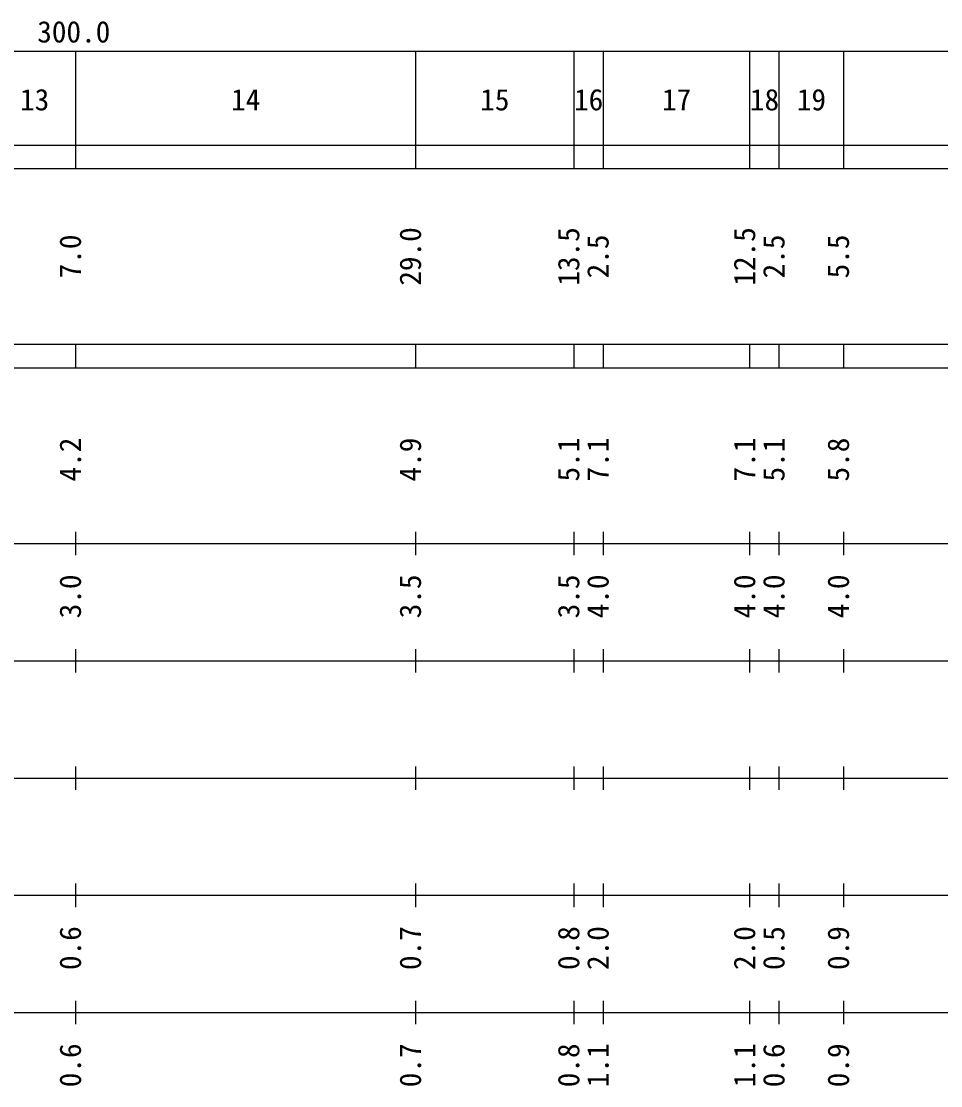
# Model space of a CAD drawing. Units: millimetres on the paper. Extents: x 40 to 680, y 20 to 380.
# Drawn here: x 363.4 to 441.8, y 109.8 to 200.6 of the extents above; entities that cross this region are included whole.
import ezdxf
from ezdxf.enums import TextEntityAlignment as Align

# ---------------------------------------------------------------- set-up
doc = ezdxf.new("R2010")
doc.units = ezdxf.units.MM
doc.layers.add('M-TTL-BAND', color=7, linetype='Continuous', lineweight=25)
doc.styles.add('ＭＳ ゴシック', font='')
doc.styles.get('ＭＳ ゴシック').set_extended_font_data('MS Gothic')

msp = doc.modelspace()

# ---------------------------------------------------------------- linework, layer by layer
at = {"layer": 'M-TTL-BAND'}
for p, q in [((68, 198), (579, 198)), ((368, 188), (368, 198)), ((397, 188), (397, 198)), ((410.5, 188), (410.5, 198)), ((413, 188), (413, 198)), ((425.5, 188), (425.5, 198)), ((428, 188), (428, 198)), ((433.5, 188), (433.5, 198)), ((40, 190), (579, 190)), ((40, 188), (579, 188)), ((40, 173), (579, 173)), ((368, 171), (368, 173)), ((397, 171), (397, 173)), ((410.5, 171), (410.5, 173)), ((413, 171), (413, 173)), ((425.5, 171), (425.5, 173)), ((428, 171), (428, 173)), ((433.5, 171), (433.5, 173)), ((40, 171), (579, 171)), ((368, 155), (368, 157)), ((397, 155), (397, 157)), ((410.5, 155), (410.5, 157)), ((413, 155), (413, 157)), ((425.5, 155), (425.5, 157)), ((428, 155), (428, 157)), ((433.5, 155), (433.5, 157)), ((40, 156), (579, 156)), ((368, 145), (368, 147)), ((397, 145), (397, 147)), ((410.5, 145), (410.5, 147)), ((413, 145), (413, 147)), ((425.5, 145), (425.5, 147)), ((428, 145), (428, 147)), ((433.5, 145), (433.5, 147)), ((46, 146), (579, 146)), ((368, 135), (368, 137)), ((397, 135), (397, 137)), ((410.5, 135), (410.5, 137)), ((413, 135), (413, 137)), ((425.5, 135), (425.5, 137)), ((428, 135), (428, 137)), ((433.5, 135), (433.5, 137)), ((52, 136), (579, 136)), ((368, 125), (368, 127)), ((397, 125), (397, 127)), ((410.5, 125), (410.5, 127)), ((413, 125), (413, 127)), ((425.5, 125), (425.5, 127)), ((428, 125), (428, 127)), ((433.5, 125), (433.5, 127)), ((46, 126), (579, 126)), ((368, 115), (368, 117)), ((397, 115), (397, 117)), ((410.5, 115), (410.5, 117)), ((413, 115), (413, 117)), ((425.5, 115), (425.5, 117)), ((428, 115), (428, 117)), ((433.5, 115), (433.5, 117)), ((52, 116), (579, 116))]:
    msp.add_line(p, q, dxfattribs=at)

# ---------------------------------------------------------------- texts
at = {"layer": 'M-TTL-BAND', "style": 'ＭＳ ゴシック'}
for s, p in [('300.0', (364.719, 198.195)), ('13', (363.25, 192.405)), ('14', (381.25, 192.405)), ('15', (402.5, 192.405)), ('16', (410.5, 192.405)), ('17', (418, 192.405)), ('18', (425.5, 192.405)), ('19', (429.5, 192.405))]:
    msp.add_text(s, height=1.833, dxfattribs=at).set_placement(p, align=Align.BOTTOM_LEFT)
for s, p in [('29.0', (398, 178)), ('13.5', (411.5, 178)), ('12.5', (426.5, 178)), ('7.0', (369, 178.625)), ('2.5', (414, 178.625)), ('2.5', (429, 178.625)), ('5.5', (434.5, 178.625)), ('4.2', (369, 161.299)), ('4.9', (398, 161.299)), ('5.1', (411.5, 161.299)), ('7.1', (414, 161.299)), ('7.1', (426.5, 161.299)), ('5.1', (429, 161.299)), ('5.8', (434.5, 161.299)), ('3.0', (369, 149.625)), ('3.5', (398, 149.625)), ('3.5', (411.5, 149.625)), ('4.0', (414, 149.625)), ('4.0', (426.5, 149.625)), ('4.0', (429, 149.625)), ('4.0', (434.5, 149.625)), ('0.6', (369, 119.625)), ('0.7', (398, 119.625)), ('0.8', (411.5, 119.625)), ('2.0', (414, 119.625)), ('2.0', (426.5, 119.625)), ('0.5', (429, 119.625)), ('0.9', (434.5, 119.625)), ('0.6', (369, 109.625)), ('0.7', (398, 109.625)), ('0.8', (411.5, 109.625)), ('1.1', (414, 109.625)), ('1.1', (426.5, 109.625)), ('0.6', (429, 109.625)), ('0.9', (434.5, 109.625))]:
    msp.add_text(s, height=1.833, rotation=90, dxfattribs=at).set_placement(p, align=Align.BOTTOM_LEFT)

doc.saveas('drawing.dxf')
